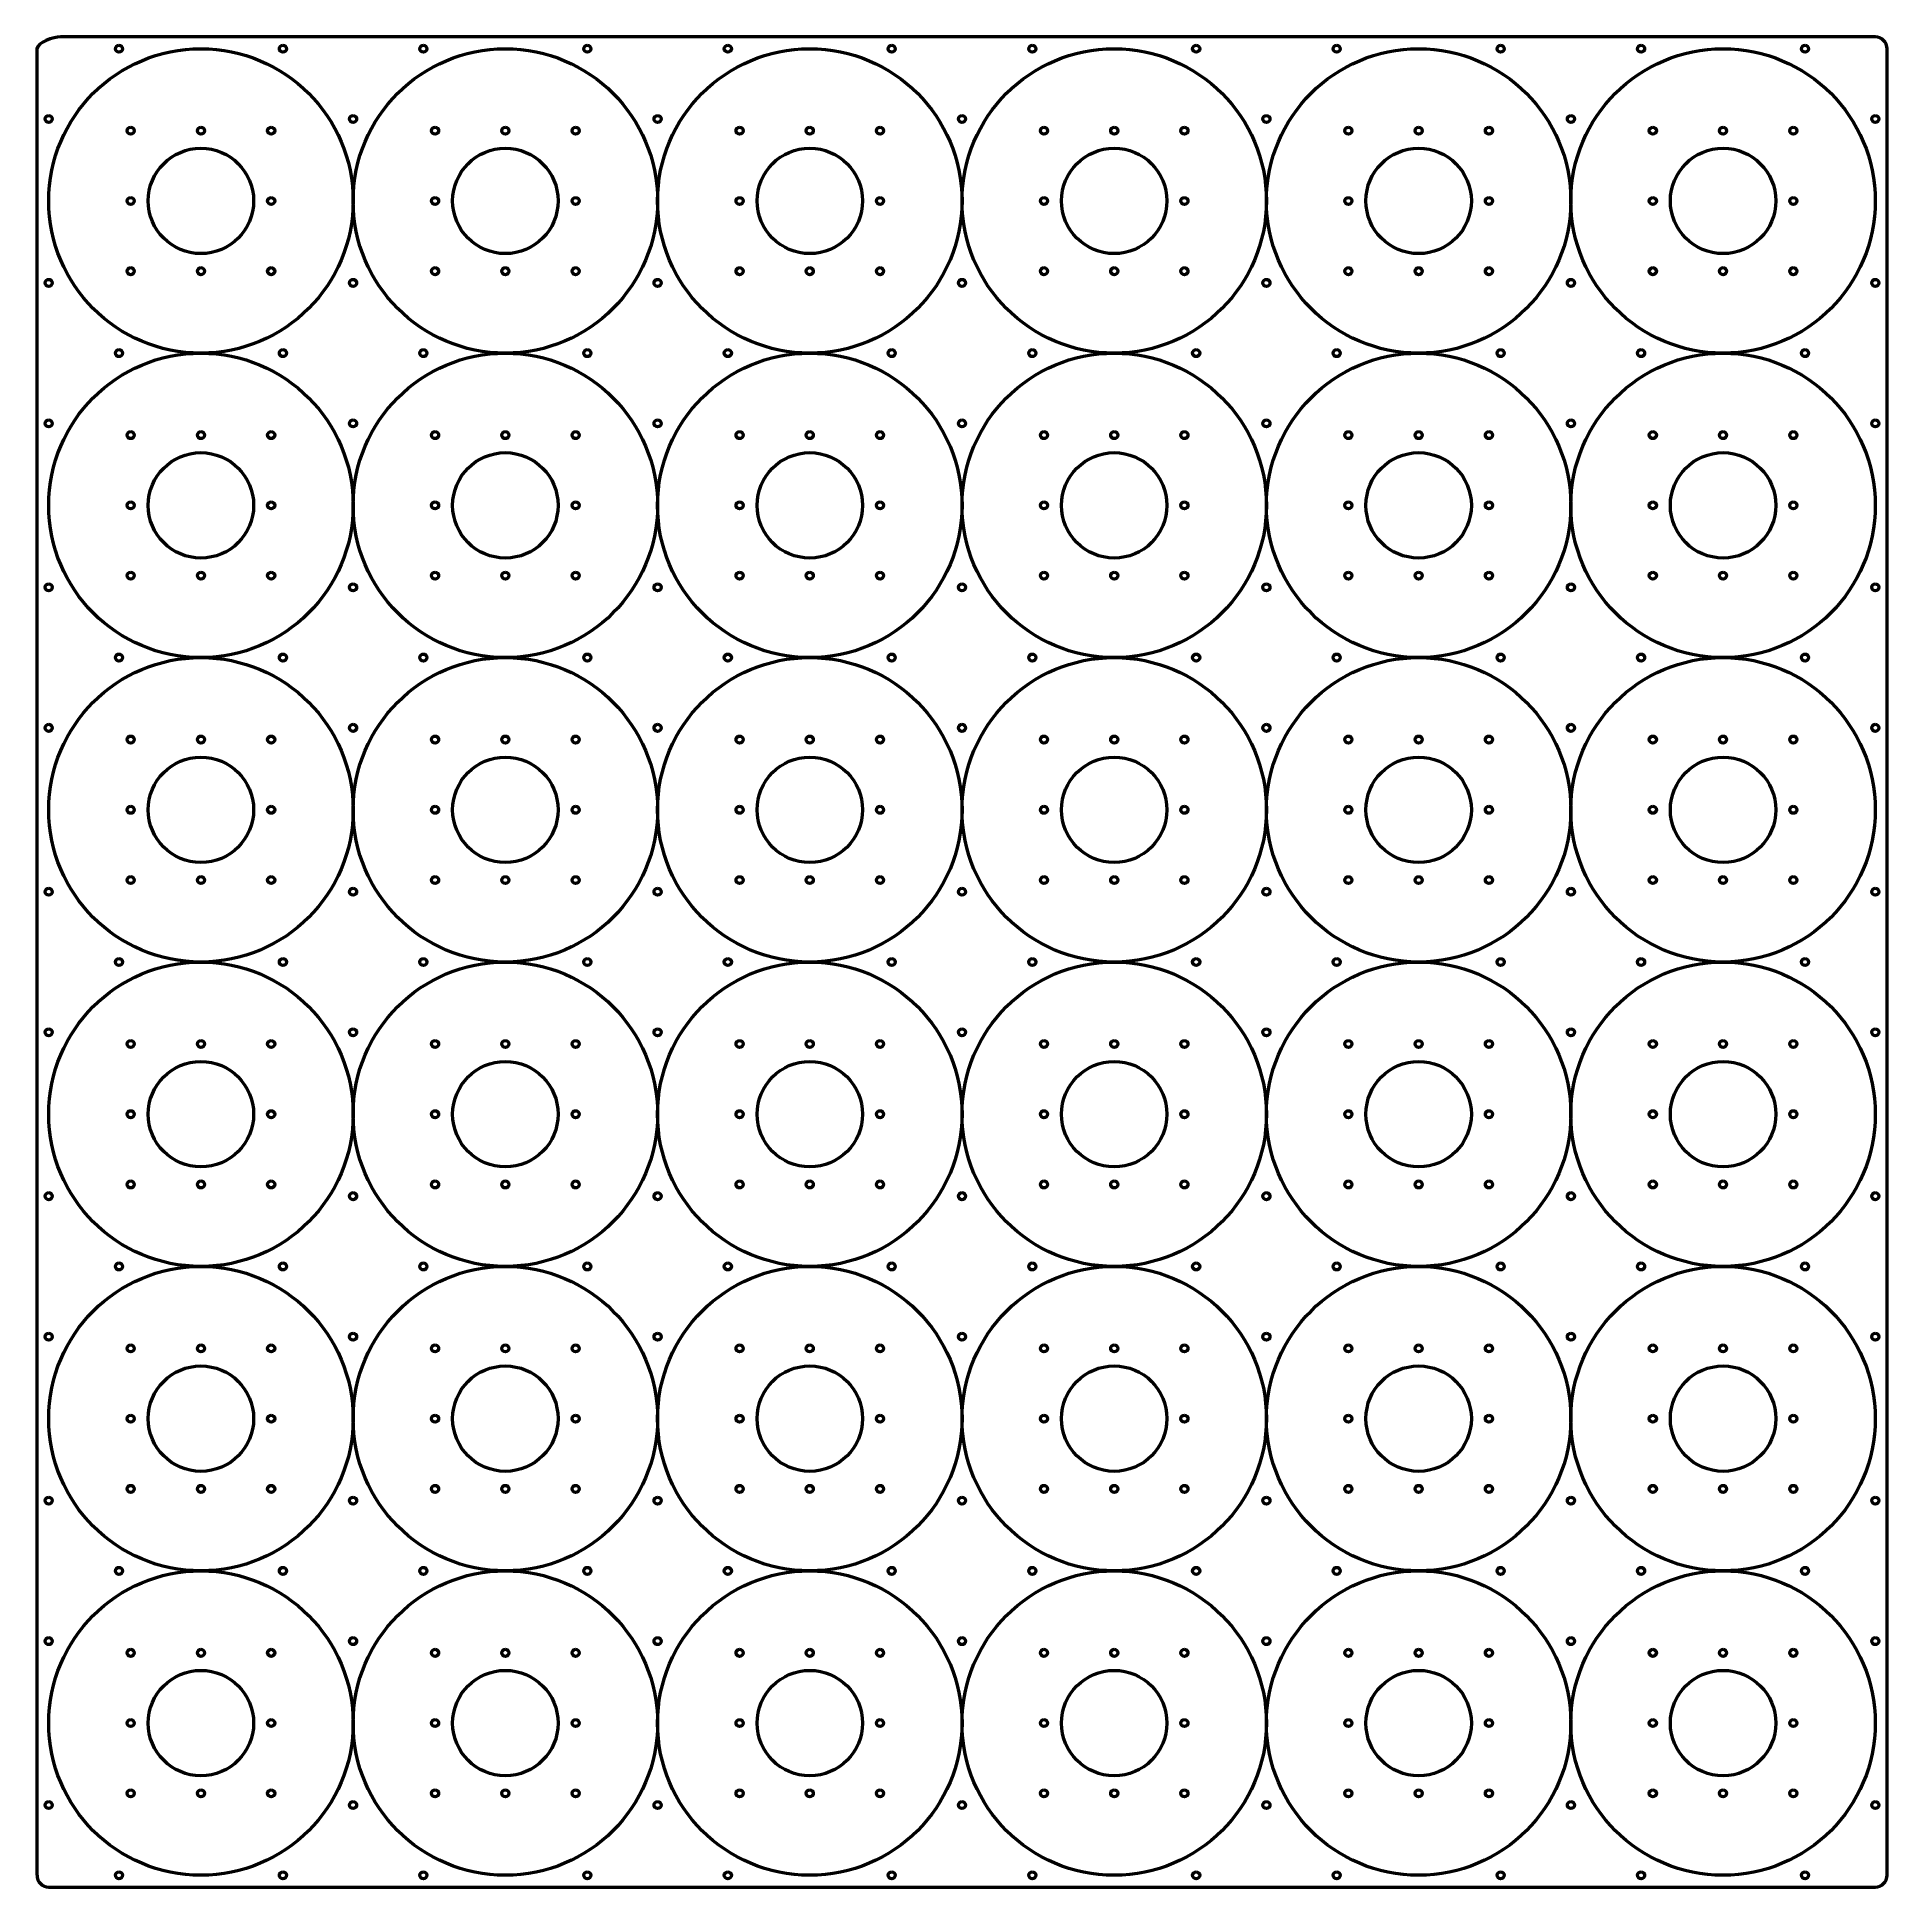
# Model space of a CAD drawing. Header units: centimetres. Extents: x -39.5 to 39.5, y -39.5 to 39.5.
import ezdxf

# ---------------------------------------------------------------- set-up
doc = ezdxf.new("R2010")
doc.units = ezdxf.units.CM
doc.header["$MEASUREMENT"] = 0
doc.layers.add('Layer 1', color=7, linetype='Continuous')

msp = doc.modelspace()

# ---------------------------------------------------------------- linework, layer by layer
at = {"layer": 'Layer 1', "color": 4, "lineweight": 53}
for centre in [(-32.5, 32.5), (-19.5, 32.5), (-6.5, 32.5), (6.5, 32.5), (19.5, 32.5), (32.5, 32.5), (-32.5, 19.5), (-19.5, 19.5), (-6.5, 19.5), (6.5, 19.5), (19.5, 19.5), (32.5, 19.5), (-32.5, 6.5), (-19.5, 6.5), (-6.5, 6.5), (6.5, 6.5), (19.5, 6.5), (32.5, 6.5), (-32.5, -6.5), (-19.5, -6.5), (-6.5, -6.5), (6.5, -6.5), (19.5, -6.5), (32.5, -6.5), (-32.5, -19.5), (-19.5, -19.5), (-6.5, -19.5), (6.5, -19.5), (19.5, -19.5), (32.5, -19.5), (-32.5, -32.5), (-19.5, -32.5), (-6.5, -32.5), (6.5, -32.5), (19.5, -32.5), (32.5, -32.5)]:
    msp.add_ellipse(centre, major_axis=(0, 6.5), ratio=1, dxfattribs=at)
at = {"layer": 'Layer 1', "lineweight": 53}
for centre, major_axis in [((-36.00001, 38.99999), (0, 0.15001)), ((-29.00001, 38.99999), (0, 0.15001)), ((-23.00001, 38.99999), (0, 0.15001)), ((-16.00001, 38.99999), (0, 0.15001)), ((-10.00001, 38.99999), (0, 0.15001)), ((-3.00001, 38.99999), (0, 0.15001)), ((2.99999, 38.99999), (0, 0.15001)), ((9.99999, 38.99999), (0, 0.15001)), ((15.99999, 38.99999), (0, 0.15001)), ((22.99999, 38.99999), (0, 0.15001)), ((28.99999, 38.99999), (0, 0.15001)), ((35.99999, 38.99999), (0, 0.15001)), ((-39.00001, 35.99999), (0, 0.15001)), ((-35.5, 35.5), (0, 0.15)), ((-32.5, 35.5), (0, 0.15)), ((-29.5, 35.5), (0, 0.15)), ((-26.00001, 35.99999), (0, 0.15001)), ((-22.5, 35.5), (0, 0.15)), ((-19.5, 35.5), (0, 0.15)), ((-16.5, 35.5), (0, 0.15)), ((-13.00001, 35.99999), (0, 0.15001)), ((-9.5, 35.5), (0, 0.15)), ((-6.5, 35.5), (0, 0.15)), ((-3.5, 35.5), (0, 0.15)), ((-0.00001, 35.99999), (0, 0.15001)), ((3.5, 35.5), (0, 0.15)), ((6.5, 35.5), (0, 0.15)), ((9.5, 35.5), (0, 0.15)), ((12.99999, 35.99999), (0, 0.15001)), ((16.5, 35.5), (0, 0.15)), ((19.5, 35.5), (0, 0.15)), ((22.5, 35.5), (0, 0.15)), ((25.99999, 35.99999), (0, 0.15001)), ((29.5, 35.5), (0, 0.15)), ((32.5, 35.5), (0, 0.15)), ((35.5, 35.5), (0, 0.15)), ((38.99999, 35.99999), (0, 0.15001)), ((-32.5, 32.5), (0, 2.25)), ((-19.5, 32.5), (0, 2.25)), ((-6.5, 32.5), (0, 2.25)), ((6.5, 32.5), (0, 2.25)), ((19.5, 32.5), (0, 2.25)), ((32.5, 32.5), (0, 2.25)), ((-35.5, 32.5), (0, 0.15)), ((-29.5, 32.5), (0, 0.15)), ((-22.5, 32.5), (0, 0.15)), ((-16.5, 32.5), (0, 0.15)), ((-9.5, 32.5), (0, 0.15)), ((-3.5, 32.5), (0, 0.15)), ((3.5, 32.5), (0, 0.15)), ((9.5, 32.5), (0, 0.15)), ((16.5, 32.5), (0, 0.15)), ((22.5, 32.5), (0, 0.15)), ((29.5, 32.5), (0, 0.15)), ((35.5, 32.5), (0, 0.15)), ((-35.5, 29.5), (0, 0.15)), ((-32.5, 29.5), (0, 0.15)), ((-29.5, 29.5), (0, 0.15)), ((-22.5, 29.5), (0, 0.15)), ((-19.5, 29.5), (0, 0.15)), ((-16.5, 29.5), (0, 0.15)), ((-9.5, 29.5), (0, 0.15)), ((-6.5, 29.5), (0, 0.15)), ((-3.5, 29.5), (0, 0.15)), ((3.5, 29.5), (0, 0.15)), ((6.5, 29.5), (0, 0.15)), ((9.5, 29.5), (0, 0.15)), ((16.5, 29.5), (0, 0.15)), ((19.5, 29.5), (0, 0.15)), ((22.5, 29.5), (0, 0.15)), ((29.5, 29.5), (0, 0.15)), ((32.5, 29.5), (0, 0.15)), ((35.5, 29.5), (0, 0.15)), ((-39.00001, 28.99999), (0, 0.15001)), ((-26.00001, 28.99999), (0, 0.15001)), ((-13.00001, 28.99999), (0, 0.15001)), ((-0.00001, 28.99999), (0, 0.15001)), ((12.99999, 28.99999), (0, 0.15001)), ((25.99999, 28.99999), (0, 0.15001)), ((38.99999, 28.99999), (0, 0.15001)), ((-36.00001, 25.99999), (0, 0.15001)), ((-29.00001, 25.99999), (0, 0.15001)), ((-23.00001, 25.99999), (0, 0.15001)), ((-16.00001, 25.99999), (0, 0.15001)), ((-10.00001, 25.99999), (0, 0.15001)), ((-3.00001, 25.99999), (0, 0.15001)), ((2.99999, 25.99999), (0, 0.15001)), ((9.99999, 25.99999), (0, 0.15001)), ((15.99999, 25.99999), (0, 0.15001)), ((22.99999, 25.99999), (0, 0.15001)), ((28.99999, 25.99999), (0, 0.15001)), ((35.99999, 25.99999), (0, 0.15001)), ((-39.00001, 22.99999), (0, 0.15001)), ((-26.00001, 22.99999), (0, 0.15001)), ((-13.00001, 22.99999), (0, 0.15001)), ((-0.00001, 22.99999), (0, 0.15001)), ((12.99999, 22.99999), (0, 0.15001)), ((25.99999, 22.99999), (0, 0.15001)), ((38.99999, 22.99999), (0, 0.15001)), ((-35.5, 22.5), (0, 0.15)), ((-32.5, 22.5), (0, 0.15)), ((-29.5, 22.5), (0, 0.15)), ((-22.5, 22.5), (0, 0.15)), ((-19.5, 22.5), (0, 0.15)), ((-16.5, 22.5), (0, 0.15)), ((-9.5, 22.5), (0, 0.15)), ((-6.5, 22.5), (0, 0.15)), ((-3.5, 22.5), (0, 0.15)), ((3.5, 22.5), (0, 0.15)), ((6.5, 22.5), (0, 0.15)), ((9.5, 22.5), (0, 0.15)), ((16.5, 22.5), (0, 0.15)), ((19.5, 22.5), (0, 0.15)), ((22.5, 22.5), (0, 0.15)), ((29.5, 22.5), (0, 0.15)), ((32.5, 22.5), (0, 0.15)), ((35.5, 22.5), (0, 0.15)), ((-32.5, 19.5), (0, 2.25)), ((-19.5, 19.5), (0, 2.25)), ((-6.5, 19.5), (0, 2.25)), ((6.5, 19.5), (0, 2.25)), ((19.5, 19.5), (0, 2.25)), ((32.5, 19.5), (0, 2.25)), ((-35.5, 19.5), (0, 0.15)), ((-29.5, 19.5), (0, 0.15)), ((-22.5, 19.5), (0, 0.15)), ((-16.5, 19.5), (0, 0.15)), ((-9.5, 19.5), (0, 0.15)), ((-3.5, 19.5), (0, 0.15)), ((3.5, 19.5), (0, 0.15)), ((9.5, 19.5), (0, 0.15)), ((16.5, 19.5), (0, 0.15)), ((22.5, 19.5), (0, 0.15)), ((29.5, 19.5), (0, 0.15)), ((35.5, 19.5), (0, 0.15)), ((-35.5, 16.5), (0, 0.15)), ((-32.5, 16.5), (0, 0.15)), ((-29.5, 16.5), (0, 0.15)), ((-22.5, 16.5), (0, 0.15)), ((-19.5, 16.5), (0, 0.15)), ((-16.5, 16.5), (0, 0.15)), ((-9.5, 16.5), (0, 0.15)), ((-6.5, 16.5), (0, 0.15)), ((-3.5, 16.5), (0, 0.15)), ((3.5, 16.5), (0, 0.15)), ((6.5, 16.5), (0, 0.15)), ((9.5, 16.5), (0, 0.15)), ((16.5, 16.5), (0, 0.15)), ((19.5, 16.5), (0, 0.15)), ((22.5, 16.5), (0, 0.15)), ((29.5, 16.5), (0, 0.15)), ((32.5, 16.5), (0, 0.15)), ((35.5, 16.5), (0, 0.15)), ((-39.00001, 15.99999), (0, 0.15001)), ((-26.00001, 15.99999), (0, 0.15001)), ((-13.00001, 15.99999), (0, 0.15001)), ((-0.00001, 15.99999), (0, 0.15001)), ((12.99999, 15.99999), (0, 0.15001)), ((25.99999, 15.99999), (0, 0.15001)), ((38.99999, 15.99999), (0, 0.15001)), ((-36.00001, 12.99999), (0, 0.15001)), ((-29.00001, 12.99999), (0, 0.15001)), ((-23.00001, 12.99999), (0, 0.15001)), ((-16.00001, 12.99999), (0, 0.15001)), ((-10.00001, 12.99999), (0, 0.15001)), ((-3.00001, 12.99999), (0, 0.15001)), ((2.99999, 12.99999), (0, 0.15001)), ((9.99999, 12.99999), (0, 0.15001)), ((15.99999, 12.99999), (0, 0.15001)), ((22.99999, 12.99999), (0, 0.15001)), ((28.99999, 12.99999), (0, 0.15001)), ((35.99999, 12.99999), (0, 0.15001)), ((-39.00001, 9.99999), (0, 0.15001)), ((-35.5, 9.5), (0, 0.15)), ((-32.5, 9.5), (0, 0.15)), ((-29.5, 9.5), (0, 0.15)), ((-26.00001, 9.99999), (0, 0.15001)), ((-22.5, 9.5), (0, 0.15)), ((-19.5, 9.5), (0, 0.15)), ((-16.5, 9.5), (0, 0.15)), ((-13.00001, 9.99999), (0, 0.15001)), ((-9.5, 9.5), (0, 0.15)), ((-6.5, 9.5), (0, 0.15)), ((-3.5, 9.5), (0, 0.15)), ((-0.00001, 9.99999), (0, 0.15001)), ((3.5, 9.5), (0, 0.15)), ((6.5, 9.5), (0, 0.15)), ((9.5, 9.5), (0, 0.15)), ((12.99999, 9.99999), (0, 0.15001)), ((16.5, 9.5), (0, 0.15)), ((19.5, 9.5), (0, 0.15)), ((22.5, 9.5), (0, 0.15)), ((25.99999, 9.99999), (0, 0.15001)), ((29.5, 9.5), (0, 0.15)), ((32.5, 9.5), (0, 0.15)), ((35.5, 9.5), (0, 0.15)), ((38.99999, 9.99999), (0, 0.15001)), ((-32.5, 6.5), (0, 2.25)), ((-19.5, 6.5), (0, 2.25)), ((-6.5, 6.5), (0, 2.25)), ((6.5, 6.5), (0, 2.25)), ((19.5, 6.5), (0, 2.25)), ((32.5, 6.5), (0, 2.25)), ((-35.5, 6.5), (0, 0.15)), ((-29.5, 6.5), (0, 0.15)), ((-22.5, 6.5), (0, 0.15)), ((-16.5, 6.5), (0, 0.15)), ((-9.5, 6.5), (0, 0.15)), ((-3.5, 6.5), (0, 0.15)), ((3.5, 6.5), (0, 0.15)), ((9.5, 6.5), (0, 0.15)), ((16.5, 6.5), (0, 0.15)), ((22.5, 6.5), (0, 0.15)), ((29.5, 6.5), (0, 0.15)), ((35.5, 6.5), (0, 0.15)), ((-35.5, 3.5), (0, 0.15)), ((-32.5, 3.5), (0, 0.15)), ((-29.5, 3.5), (0, 0.15)), ((-22.5, 3.5), (0, 0.15)), ((-19.5, 3.5), (0, 0.15)), ((-16.5, 3.5), (0, 0.15)), ((-9.5, 3.5), (0, 0.15)), ((-6.5, 3.5), (0, 0.15)), ((-3.5, 3.5), (0, 0.15)), ((3.5, 3.5), (0, 0.15)), ((6.5, 3.5), (0, 0.15)), ((9.5, 3.5), (0, 0.15)), ((16.5, 3.5), (0, 0.15)), ((19.5, 3.5), (0, 0.15)), ((22.5, 3.5), (0, 0.15)), ((29.5, 3.5), (0, 0.15)), ((32.5, 3.5), (0, 0.15)), ((35.5, 3.5), (0, 0.15)), ((-39.00001, 2.99999), (0, 0.15001)), ((-26.00001, 2.99999), (0, 0.15001)), ((-13.00001, 2.99999), (0, 0.15001)), ((-0.00001, 2.99999), (0, 0.15001)), ((12.99999, 2.99999), (0, 0.15001)), ((25.99999, 2.99999), (0, 0.15001)), ((38.99999, 2.99999), (0, 0.15001)), ((-36.00001, -0.00001), (0, 0.15001)), ((-29.00001, -0.00001), (0, 0.15001)), ((-23.00001, -0.00001), (0, 0.15001)), ((-16.00001, -0.00001), (0, 0.15001)), ((-10.00001, -0.00001), (0, 0.15001)), ((-3.00001, -0.00001), (0, 0.15001)), ((2.99999, -0.00001), (0, 0.15001)), ((9.99999, -0.00001), (0, 0.15001)), ((15.99999, -0.00001), (0, 0.15001)), ((22.99999, -0.00001), (0, 0.15001)), ((28.99999, -0.00001), (0, 0.15001)), ((35.99999, -0.00001), (0, 0.15001)), ((-39.00001, -3.00001), (0, 0.15001)), ((-26.00001, -3.00001), (0, 0.15001)), ((-13.00001, -3.00001), (0, 0.15001)), ((-0.00001, -3.00001), (0, 0.15001)), ((12.99999, -3.00001), (0, 0.15001)), ((25.99999, -3.00001), (0, 0.15001)), ((38.99999, -3.00001), (0, 0.15001)), ((-35.5, -3.5), (0, 0.15)), ((-32.5, -3.5), (0, 0.15)), ((-29.5, -3.5), (0, 0.15)), ((-22.5, -3.5), (0, 0.15)), ((-19.5, -3.5), (0, 0.15)), ((-16.5, -3.5), (0, 0.15)), ((-9.5, -3.5), (0, 0.15)), ((-6.5, -3.5), (0, 0.15)), ((-3.5, -3.5), (0, 0.15)), ((3.5, -3.5), (0, 0.15)), ((6.5, -3.5), (0, 0.15)), ((9.5, -3.5), (0, 0.15)), ((16.5, -3.5), (0, 0.15)), ((19.5, -3.5), (0, 0.15)), ((22.5, -3.5), (0, 0.15)), ((29.5, -3.5), (0, 0.15)), ((32.5, -3.5), (0, 0.15)), ((35.5, -3.5), (0, 0.15)), ((-32.5, -6.5), (0, 2.25)), ((-19.5, -6.5), (0, 2.25)), ((-6.5, -6.5), (0, 2.25)), ((6.5, -6.5), (0, 2.25)), ((19.5, -6.5), (0, 2.25)), ((32.5, -6.5), (0, 2.25)), ((-35.5, -6.5), (0, 0.15)), ((-29.5, -6.5), (0, 0.15)), ((-22.5, -6.5), (0, 0.15)), ((-16.5, -6.5), (0, 0.15)), ((-9.5, -6.5), (0, 0.15)), ((-3.5, -6.5), (0, 0.15)), ((3.5, -6.5), (0, 0.15)), ((9.5, -6.5), (0, 0.15)), ((16.5, -6.5), (0, 0.15)), ((22.5, -6.5), (0, 0.15)), ((29.5, -6.5), (0, 0.15)), ((35.5, -6.5), (0, 0.15)), ((-35.5, -9.5), (0, 0.15)), ((-32.5, -9.5), (0, 0.15)), ((-29.5, -9.5), (0, 0.15)), ((-22.5, -9.5), (0, 0.15)), ((-19.5, -9.5), (0, 0.15)), ((-16.5, -9.5), (0, 0.15)), ((-9.5, -9.5), (0, 0.15)), ((-6.5, -9.5), (0, 0.15)), ((-3.5, -9.5), (0, 0.15)), ((3.5, -9.5), (0, 0.15)), ((6.5, -9.5), (0, 0.15)), ((9.5, -9.5), (0, 0.15)), ((16.5, -9.5), (0, 0.15)), ((19.5, -9.5), (0, 0.15)), ((22.5, -9.5), (0, 0.15)), ((29.5, -9.5), (0, 0.15)), ((32.5, -9.5), (0, 0.15)), ((35.5, -9.5), (0, 0.15)), ((-39.00001, -10.00001), (0, 0.15001)), ((-26.00001, -10.00001), (0, 0.15001)), ((-13.00001, -10.00001), (0, 0.15001)), ((-0.00001, -10.00001), (0, 0.15001)), ((12.99999, -10.00001), (0, 0.15001)), ((25.99999, -10.00001), (0, 0.15001)), ((38.99999, -10.00001), (0, 0.15001)), ((-36.00001, -13.00001), (0, 0.15001)), ((-29.00001, -13.00001), (0, 0.15001)), ((-23.00001, -13.00001), (0, 0.15001)), ((-16.00001, -13.00001), (0, 0.15001)), ((-10.00001, -13.00001), (0, 0.15001)), ((-3.00001, -13.00001), (0, 0.15001)), ((2.99999, -13.00001), (0, 0.15001)), ((9.99999, -13.00001), (0, 0.15001)), ((15.99999, -13.00001), (0, 0.15001)), ((22.99999, -13.00001), (0, 0.15001)), ((28.99999, -13.00001), (0, 0.15001)), ((35.99999, -13.00001), (0, 0.15001)), ((-39.00001, -16.00001), (0, 0.15001)), ((-35.5, -16.5), (0, 0.15)), ((-32.5, -16.5), (0, 0.15)), ((-29.5, -16.5), (0, 0.15)), ((-26.00001, -16.00001), (0, 0.15001)), ((-22.5, -16.5), (0, 0.15)), ((-19.5, -16.5), (0, 0.15)), ((-16.5, -16.5), (0, 0.15)), ((-13.00001, -16.00001), (0, 0.15001)), ((-9.5, -16.5), (0, 0.15)), ((-6.5, -16.5), (0, 0.15)), ((-3.5, -16.5), (0, 0.15)), ((-0.00001, -16.00001), (0, 0.15001)), ((3.5, -16.5), (0, 0.15)), ((6.5, -16.5), (0, 0.15)), ((9.5, -16.5), (0, 0.15)), ((12.99999, -16.00001), (0, 0.15001)), ((16.5, -16.5), (0, 0.15)), ((19.5, -16.5), (0, 0.15)), ((22.5, -16.5), (0, 0.15)), ((25.99999, -16.00001), (0, 0.15001)), ((29.5, -16.5), (0, 0.15)), ((32.5, -16.5), (0, 0.15)), ((35.5, -16.5), (0, 0.15)), ((38.99999, -16.00001), (0, 0.15001)), ((-32.5, -19.5), (0, 2.25)), ((-19.5, -19.5), (0, 2.25)), ((-6.5, -19.5), (0, 2.25)), ((6.5, -19.5), (0, 2.25)), ((19.5, -19.5), (0, 2.25)), ((32.5, -19.5), (0, 2.25)), ((-35.5, -19.5), (0, 0.15)), ((-29.5, -19.5), (0, 0.15)), ((-22.5, -19.5), (0, 0.15)), ((-16.5, -19.5), (0, 0.15)), ((-9.5, -19.5), (0, 0.15)), ((-3.5, -19.5), (0, 0.15)), ((3.5, -19.5), (0, 0.15)), ((9.5, -19.5), (0, 0.15)), ((16.5, -19.5), (0, 0.15)), ((22.5, -19.5), (0, 0.15)), ((29.5, -19.5), (0, 0.15)), ((35.5, -19.5), (0, 0.15)), ((-39.00001, -23.00001), (0, 0.15001)), ((-35.5, -22.5), (0, 0.15)), ((-32.5, -22.5), (0, 0.15)), ((-29.5, -22.5), (0, 0.15)), ((-26.00001, -23.00001), (0, 0.15001)), ((-22.5, -22.5), (0, 0.15)), ((-19.5, -22.5), (0, 0.15)), ((-16.5, -22.5), (0, 0.15)), ((-13.00001, -23.00001), (0, 0.15001)), ((-9.5, -22.5), (0, 0.15)), ((-6.5, -22.5), (0, 0.15)), ((-3.5, -22.5), (0, 0.15)), ((-0.00001, -23.00001), (0, 0.15001)), ((3.5, -22.5), (0, 0.15)), ((6.5, -22.5), (0, 0.15)), ((9.5, -22.5), (0, 0.15)), ((12.99999, -23.00001), (0, 0.15001)), ((16.5, -22.5), (0, 0.15)), ((19.5, -22.5), (0, 0.15)), ((22.5, -22.5), (0, 0.15)), ((25.99999, -23.00001), (0, 0.15001)), ((29.5, -22.5), (0, 0.15)), ((32.5, -22.5), (0, 0.15)), ((35.5, -22.5), (0, 0.15)), ((38.99999, -23.00001), (0, 0.15001)), ((-36.00001, -26.00001), (0, 0.15001)), ((-29.00001, -26.00001), (0, 0.15001)), ((-23.00001, -26.00001), (0, 0.15001)), ((-16.00001, -26.00001), (0, 0.15001)), ((-10.00001, -26.00001), (0, 0.15001)), ((-3.00001, -26.00001), (0, 0.15001)), ((2.99999, -26.00001), (0, 0.15001)), ((9.99999, -26.00001), (0, 0.15001)), ((15.99999, -26.00001), (0, 0.15001)), ((22.99999, -26.00001), (0, 0.15001)), ((28.99999, -26.00001), (0, 0.15001)), ((35.99999, -26.00001), (0, 0.15001)), ((-39.00001, -29.00001), (0, 0.15001)), ((-26.00001, -29.00001), (0, 0.15001)), ((-13.00001, -29.00001), (0, 0.15001)), ((-0.00001, -29.00001), (0, 0.15001)), ((12.99999, -29.00001), (0, 0.15001)), ((25.99999, -29.00001), (0, 0.15001)), ((38.99999, -29.00001), (0, 0.15001)), ((-35.5, -29.5), (0, 0.15)), ((-32.5, -29.5), (0, 0.15)), ((-29.5, -29.5), (0, 0.15)), ((-22.5, -29.5), (0, 0.15)), ((-19.5, -29.5), (0, 0.15)), ((-16.5, -29.5), (0, 0.15)), ((-9.5, -29.5), (0, 0.15)), ((-6.5, -29.5), (0, 0.15)), ((-3.5, -29.5), (0, 0.15)), ((3.5, -29.5), (0, 0.15)), ((6.5, -29.5), (0, 0.15)), ((9.5, -29.5), (0, 0.15)), ((16.5, -29.5), (0, 0.15)), ((19.5, -29.5), (0, 0.15)), ((22.5, -29.5), (0, 0.15)), ((29.5, -29.5), (0, 0.15)), ((32.5, -29.5), (0, 0.15)), ((35.5, -29.5), (0, 0.15)), ((-32.5, -32.5), (0, 2.25)), ((-19.5, -32.5), (0, 2.25)), ((-6.5, -32.5), (0, 2.25)), ((6.5, -32.5), (0, 2.25)), ((19.5, -32.5), (0, 2.25)), ((32.5, -32.5), (0, 2.25)), ((-35.5, -32.5), (0, 0.15)), ((-29.5, -32.5), (0, 0.15)), ((-22.5, -32.5), (0, 0.15)), ((-16.5, -32.5), (0, 0.15)), ((-9.5, -32.5), (0, 0.15)), ((-3.5, -32.5), (0, 0.15)), ((3.5, -32.5), (0, 0.15)), ((9.5, -32.5), (0, 0.15)), ((16.5, -32.5), (0, 0.15)), ((22.5, -32.5), (0, 0.15)), ((29.5, -32.5), (0, 0.15)), ((35.5, -32.5), (0, 0.15)), ((-35.5, -35.5), (0, 0.15)), ((-32.5, -35.5), (0, 0.15)), ((-29.5, -35.5), (0, 0.15)), ((-22.5, -35.5), (0, 0.15)), ((-19.5, -35.5), (0, 0.15)), ((-16.5, -35.5), (0, 0.15)), ((-9.5, -35.5), (0, 0.15)), ((-6.5, -35.5), (0, 0.15)), ((-3.5, -35.5), (0, 0.15)), ((3.5, -35.5), (0, 0.15)), ((6.5, -35.5), (0, 0.15)), ((9.5, -35.5), (0, 0.15)), ((16.5, -35.5), (0, 0.15)), ((19.5, -35.5), (0, 0.15)), ((22.5, -35.5), (0, 0.15)), ((29.5, -35.5), (0, 0.15)), ((32.5, -35.5), (0, 0.15)), ((35.5, -35.5), (0, 0.15)), ((-39.00001, -36.00001), (0, 0.15001)), ((-26.00001, -36.00001), (0, 0.15001)), ((-13.00001, -36.00001), (0, 0.15001)), ((-0.00001, -36.00001), (0, 0.15001)), ((12.99999, -36.00001), (0, 0.15001)), ((25.99999, -36.00001), (0, 0.15001)), ((38.99999, -36.00001), (0, 0.15001)), ((-36.00001, -39.00001), (0, 0.15001)), ((-29.00001, -39.00001), (0, 0.15001)), ((-23.00001, -39.00001), (0, 0.15001)), ((-16.00001, -39.00001), (0, 0.15001)), ((-10.00001, -39.00001), (0, 0.15001)), ((-3.00001, -39.00001), (0, 0.15001)), ((2.99999, -39.00001), (0, 0.15001)), ((9.99999, -39.00001), (0, 0.15001)), ((15.99999, -39.00001), (0, 0.15001)), ((22.99999, -39.00001), (0, 0.15001)), ((28.99999, -39.00001), (0, 0.15001)), ((35.99999, -39.00001), (0, 0.15001))]:
    msp.add_ellipse(centre, major_axis=major_axis, ratio=1, dxfattribs=at)
msp.add_open_spline([(-39.5, -39), (-39.5, -39), (-39.5, 39), (-39.5, 39), (-39.5, 39), (-39.5, 39.27614), (-38.77614, 39.5), (-38.5, 39.5), (-38.5, 39.5), (-38.5, 39.5), (39, 39.5), (39, 39.5), (39, 39.5), (39.27614, 39.5), (39.5, 39.27614), (39.5, 39), (39.5, 39), (39.5, 39), (39.5, -39), (39.5, -39), (39.5, -39), (39.5, -39.27614), (39.27614, -39.5), (39, -39.5), (39, -39.5), (39, -39.5), (-39, -39.5), (-39, -39.5), (-39, -39.5), (-39.27614, -39.5), (-39.5, -39.27614), (-39.5, -39)], degree=3, knots=[0, 0, 0, 0, 0.11111111, 0.11111111, 0.11111111, 0.11111111, 0.22222222, 0.22222222, 0.22222222, 0.22222222, 0.33333333, 0.33333333, 0.33333333, 0.33333333, 0.44444444, 0.44444444, 0.44444444, 0.44444444, 0.55555556, 0.55555556, 0.55555556, 0.55555556, 0.66666667, 0.66666667, 0.66666667, 0.66666667, 0.77777778, 0.77777778, 0.77777778, 0.77777778, 1, 1, 1, 1], dxfattribs=at)

doc.saveas('drawing.dxf')
